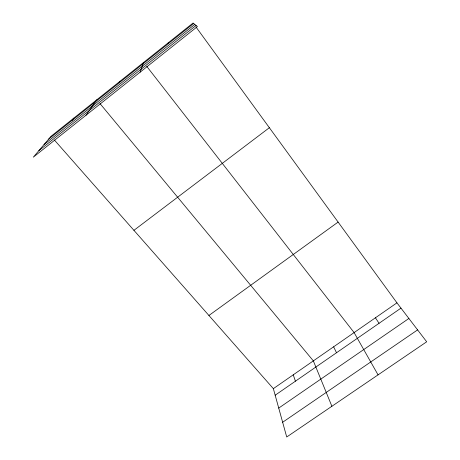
<?xml version="1.0" encoding="UTF-8"?>
<svg xmlns="http://www.w3.org/2000/svg" width="460" height="460" viewBox="0 0 460 460"><rect width="100%" height="100%" fill="white"/><g stroke="black" fill="none" stroke-linecap="round" stroke-linejoin="round"><path stroke-width="0.69" d="M140.093 72.197L143.664 62.416M119.146 82.88L120.112 81.201M85.98 115.264L96.83 99.768M71.915 120.543L73.824 118.116M48.714 139.041L193.654 23.471M44.045 144.543L194.787 24.415M38.824 150.69L196.064 25.467M133.929 230.328L269.364 127.719M208.915 315.474L338.106 222.082M273.355 388.637L396.951 302.853L426.69 341.791L286.718 437L273.355 388.637L54.389 140.018M275.172 395.209L400.982 308.131M278.731 408.089L408.888 318.481M282.647 422.263L417.605 329.895M99.992 103.58L313.341 360.881L331.89 406.272M146.74 66.367L354.108 332.586L378.057 374.871M196.006 27.019L396.951 302.853M375.423 317.797L379.057 323.305M333.626 346.805L336.507 352.757M293.25 374.825L295.418 381.196M168.222 42.826L168.262 43.717M51.077 136.258L33.31 157.182L197.409 26.582L193.079 23L51.077 136.258"/></g></svg>
